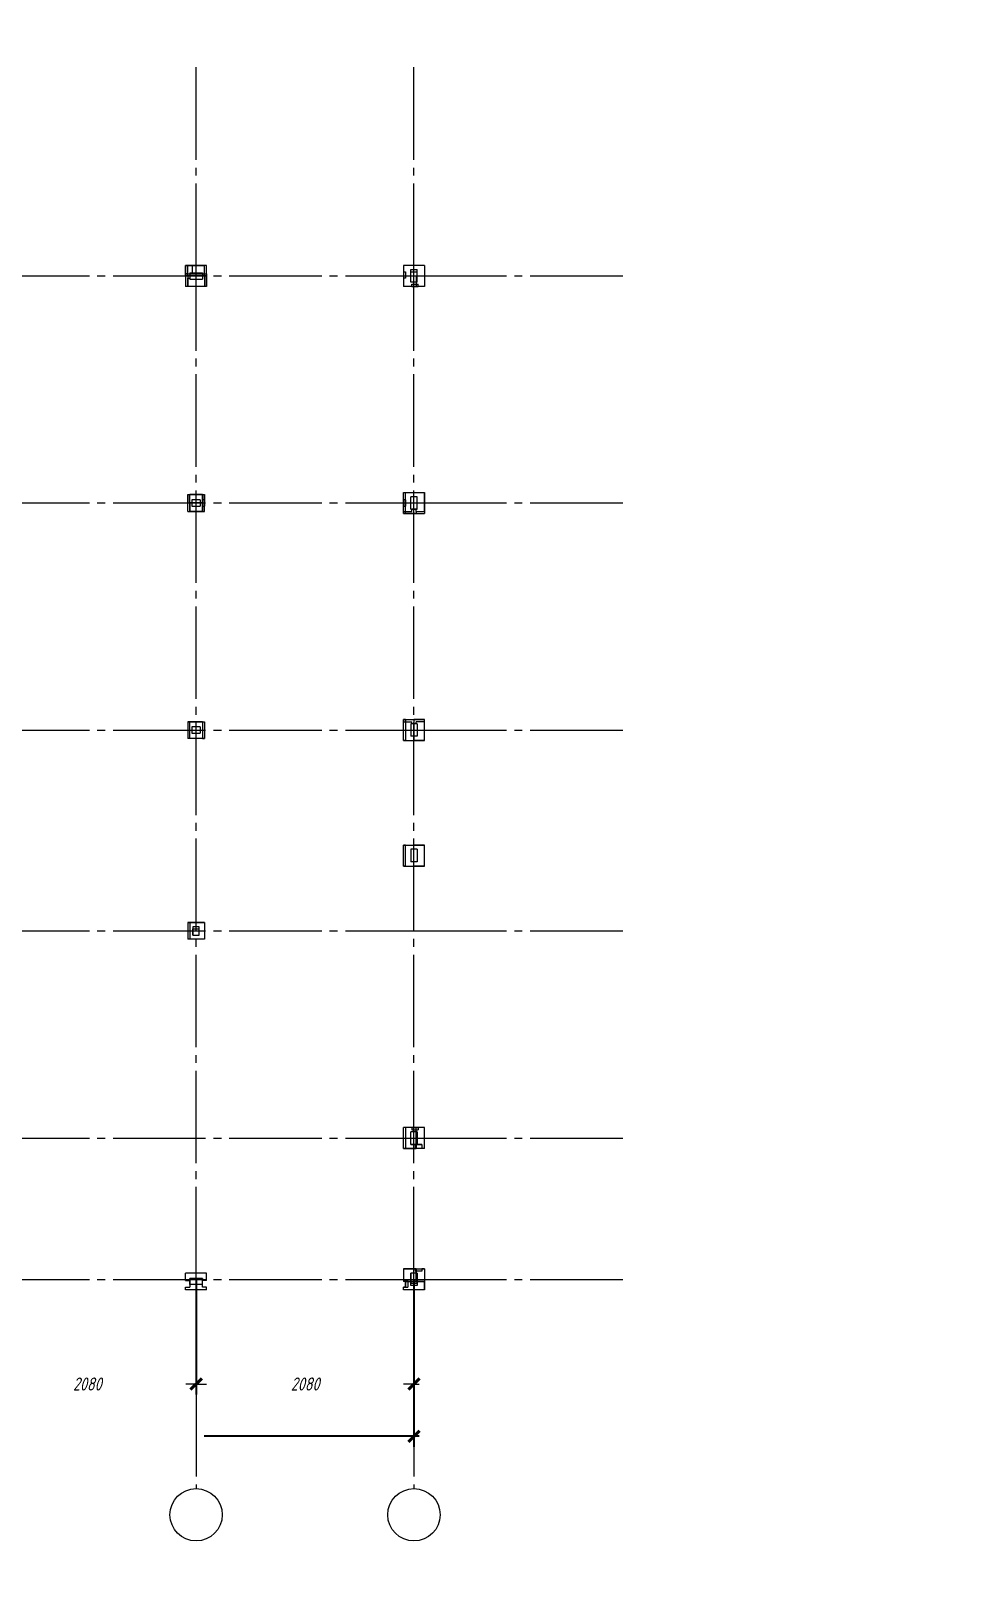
# Model space of a CAD drawing. Header units: millimetres. Extents: x 0 to 10500, y 0 to 297.
# Drawn here: x 1453.4 to 1633.8, y 0 to 297 of the extents above; entities that cross this region are included whole.
import ezdxf

# ---------------------------------------------------------------- set-up
doc = ezdxf.new("R2010")
doc.units = ezdxf.units.MM
for name, pattern in [('K5LT_AXLED', [22.1875, 17.6875, -1.5, 1.5, -1.5]), ('K5LT_BASIC', [0]), ('K5LT_THIN', [0])]:
    doc.linetypes.add(name, pattern=pattern)
doc.layers.add('Системный слой', color=7, linetype='Continuous')
doc.styles.add('KDIMTEXTSTYLE', font='GOST_AU.SHX', dxfattribs={"width": 0.96, "oblique": 15, "height": 5})
doc.styles.add('KTEXTSTYLE', font='GOST_AU.SHX', dxfattribs={"width": 0.96, "height": 5})
doc.dimstyles.new('KDIMSTYLE (0.02)', dxfattribs={"dimtxt": 5, "dimasz": 1, "dimexe": 2, "dimexo": 0, "dimgap": 1, "dimtad": 1, "dimlfac": 50, "dimtxsty": 'KDIMTEXTSTYLE', "dimsah": 1, "dimcen": 0, "dimdle": 1, "dimadec": 0, "dimazin": 0, "dimtfac": 0.667, "dimtmove": 0, "dimatfit": 3, "dimfxl": 0, "dimtvp": 1, "dimtolj": 1, "dimtzin": 0, "dimarcsym": 0})

# ---------------------------------------------------------------- blocks, each defined once
blk = doc.blocks.new('U210')
at = {"layer": 'Системный слой', "color": 30, "linetype": 'K5LT_AXLED', "lineweight": 18}
for p, q in [((1315.91, 58.4), (1295.91, 58.4)), ((1335.91, 58.4), (1315.91, 58.4)), ((1335.91, 58.4), (1526.51, 58.4)), ((1526.51, 58.4), (1566.51, 58.4))]:
    blk.add_line(p, q, dxfattribs=at)
at = {"layer": 'Системный слой', "color": 7, "linetype": 'K5LT_THIN', "lineweight": 18}
blk.add_arc((1290.91, 58.4), 5, 0, 360, dxfattribs=at)
blk = doc.blocks.new('U211')
at = {"layer": 'Системный слой', "color": 30, "linetype": 'K5LT_AXLED', "lineweight": 18}
for p, q in [((1315.91, 85.4), (1295.91, 85.4)), ((1335.91, 85.4), (1315.91, 85.4)), ((1335.91, 85.4), (1526.51, 85.4)), ((1526.51, 85.4), (1566.51, 85.4))]:
    blk.add_line(p, q, dxfattribs=at)
at = {"layer": 'Системный слой', "color": 7, "linetype": 'K5LT_THIN', "lineweight": 18}
blk.add_arc((1290.91, 85.4), 5, 0, 360, dxfattribs=at)
blk = doc.blocks.new('U212')
at = {"layer": 'Системный слой', "color": 30, "linetype": 'K5LT_AXLED', "lineweight": 18}
for p, q in [((1315.91, 125), (1295.91, 125)), ((1335.91, 125), (1315.91, 125)), ((1335.91, 125), (1526.51, 125)), ((1526.51, 125), (1566.51, 125))]:
    blk.add_line(p, q, dxfattribs=at)
at = {"layer": 'Системный слой', "color": 7, "linetype": 'K5LT_THIN', "lineweight": 18}
blk.add_arc((1290.91, 125), 5, 0, 360, dxfattribs=at)
blk = doc.blocks.new('U213')
at = {"layer": 'Системный слой', "color": 30, "linetype": 'K5LT_AXLED', "lineweight": 18}
for p, q in [((1315.91, 163.4), (1295.91, 163.4)), ((1335.91, 163.4), (1315.91, 163.4)), ((1335.91, 163.4), (1526.51, 163.4)), ((1526.51, 163.4), (1566.51, 163.4))]:
    blk.add_line(p, q, dxfattribs=at)
at = {"layer": 'Системный слой', "color": 7, "linetype": 'K5LT_THIN', "lineweight": 18}
blk.add_arc((1290.91, 163.4), 5, 0, 360, dxfattribs=at)
blk = doc.blocks.new('U214')
at = {"layer": 'Системный слой', "color": 30, "linetype": 'K5LT_AXLED', "lineweight": 18}
for p, q in [((1315.91, 206.8), (1295.91, 206.8)), ((1335.91, 206.8), (1315.91, 206.8)), ((1335.91, 206.8), (1526.51, 206.8)), ((1526.51, 206.8), (1566.51, 206.8))]:
    blk.add_line(p, q, dxfattribs=at)
at = {"layer": 'Системный слой', "color": 7, "linetype": 'K5LT_THIN', "lineweight": 18}
blk.add_arc((1290.91, 206.8), 5, 0, 360, dxfattribs=at)
blk = doc.blocks.new('U215')
at = {"layer": 'Системный слой', "color": 30, "linetype": 'K5LT_AXLED', "lineweight": 18}
for p, q in [((1315.91, 250.2), (1295.91, 250.2)), ((1335.91, 250.2), (1315.91, 250.2)), ((1335.91, 250.2), (1526.51, 250.2)), ((1526.51, 250.2), (1566.51, 250.2))]:
    blk.add_line(p, q, dxfattribs=at)
at = {"layer": 'Системный слой', "color": 7, "linetype": 'K5LT_THIN', "lineweight": 18}
blk.add_arc((1290.91, 250.2), 5, 0, 360, dxfattribs=at)
blk = doc.blocks.new('U220')
at = {"layer": 'Системный слой', "color": 30, "linetype": 'K5LT_AXLED', "lineweight": 18}
for p, q in [((1484.91, 250.2), (1484.91, 290.2)), ((1484.91, 58.4), (1484.91, 250.2)), ((1484.91, 58.4), (1484.91, 38.4)), ((1484.91, 38.4), (1484.91, 18.4))]:
    blk.add_line(p, q, dxfattribs=at)
at = {"layer": 'Системный слой', "color": 7, "linetype": 'K5LT_THIN', "lineweight": 18}
blk.add_arc((1484.91, 13.4), 5, 0, 360, dxfattribs=at)
blk = doc.blocks.new('U221')
at = {"layer": 'Системный слой', "color": 30, "linetype": 'K5LT_AXLED', "lineweight": 18}
for p, q in [((1526.51, 250.2), (1526.51, 290.2)), ((1526.51, 58.4), (1526.51, 250.2)), ((1526.51, 58.4), (1526.51, 38.4)), ((1526.51, 38.4), (1526.51, 18.4))]:
    blk.add_line(p, q, dxfattribs=at)
at = {"layer": 'Системный слой', "color": 7, "linetype": 'K5LT_THIN', "lineweight": 18}
blk.add_arc((1526.51, 13.4), 5, 0, 360, dxfattribs=at)
blk = doc.blocks.new('U209')
at = {"layer": 'Системный слой'}
for name in ['U220', 'U221', 'U215', 'U214', 'U213', 'U212', 'U211', 'U210']:
    blk.add_blockref(name, (0, 0), dxfattribs=at)
blk = doc.blocks.new('U279')
at = {"layer": 'Системный слой', "color": 7, "linetype": 'K5LT_THIN', "lineweight": 18}
for p, q in [((1482.91, 250.6), (1482.91, 252.2)), ((1482.91, 250.2), (1482.91, 252.2)), ((1486.91, 252.2), (1482.91, 252.2)), ((1483.31, 252.2), (1482.91, 252.2)), ((1482.91, 252.2), (1482.91, 248.2)), ((1482.91, 252.2), (1484.23, 252.2)), ((1483.31, 250.6), (1482.91, 250.6)), ((1482.91, 250.6), (1482.91, 250.2)), ((1482.91, 250.6), (1482.91, 248.2)), ((1482.91, 250.6), (1484.23, 250.6)), ((1482.91, 250.6), (1486.91, 250.6)), ((1483.31, 250.2), (1482.91, 250.2)), ((1482.91, 250.2), (1482.91, 248.2)), ((1482.91, 250.2), (1486.91, 250.2)), ((1483.31, 250.6), (1483.31, 252.2)), ((1483.31, 250.2), (1483.31, 252.2)), ((1486.91, 252.2), (1483.31, 252.2)), ((1483.31, 252.2), (1486.51, 252.2)), ((1483.31, 250.6), (1483.71, 250.6)), ((1486.51, 250.2), (1483.31, 250.2)), ((1483.31, 250.2), (1483.31, 248.2)), ((1483.31, 248.2), (1483.31, 249.8)), ((1483.31, 249.8), (1483.71, 249.8)), ((1483.71, 250.8), (1486.11, 250.8)), ((1483.71, 250.8), (1483.71, 249.6)), ((1483.71, 250.6), (1483.71, 249.8)), ((1483.71, 249.6), (1486.11, 249.6)), ((1484.23, 250.6), (1484.23, 252.2)), ((1486.11, 250.8), (1486.11, 249.6)), ((1486.51, 250.2), (1486.51, 252.2)), ((1486.91, 250.2), (1486.51, 250.2)), ((1486.51, 250.2), (1486.51, 248.2)), ((1486.91, 250.6), (1486.91, 252.2)), ((1486.91, 250.2), (1486.91, 252.2)), ((1486.91, 248.2), (1486.91, 252.2)), ((1486.91, 250.6), (1486.91, 248.2)), ((1486.91, 250.2), (1486.91, 248.2)), ((1528.51, 252.2), (1524.51, 252.2)), ((1524.51, 252.2), (1524.51, 250.2)), ((1524.51, 252.2), (1524.51, 248.2)), ((1524.51, 251), (1524.91, 251)), ((1524.51, 251), (1524.51, 249.8)), ((1524.51, 250.2), (1526.91, 250.2)), ((1524.91, 249.8), (1524.51, 249.8)), ((1524.91, 251), (1524.91, 249.8)), ((1525.91, 249), (1525.91, 251.4)), ((1525.91, 251.4), (1527.11, 251.4)), ((1525.91, 249), (1525.91, 251)), ((1525.91, 251), (1527.11, 251)), ((1526.91, 250.2), (1526.91, 248.2)), ((1527.11, 249), (1527.11, 251.4)), ((1527.11, 249), (1527.11, 251)), ((1528.51, 252.2), (1528.51, 248.2)), ((1486.91, 248.2), (1482.91, 248.2)), ((1483.31, 248.2), (1482.91, 248.2)), ((1486.91, 248.2), (1486.51, 248.2)), ((1528.51, 248.2), (1524.51, 248.2)), ((1527.11, 249), (1525.91, 249)), ((1526.11, 248.2), (1526.11, 248.6)), ((1526.11, 248.6), (1527.31, 248.6)), ((1526.11, 248.2), (1527.31, 248.2)), ((1528.51, 248.2), (1526.91, 248.2)), ((1527.31, 248.2), (1527.31, 248.6)), ((1483.31, 208.4), (1483.31, 206.8)), ((1483.31, 208.4), (1483.71, 208.4)), ((1483.31, 205.2), (1483.31, 208.4)), ((1483.31, 208.4), (1486.51, 208.4)), ((1486.11, 208.4), (1483.71, 208.4)), ((1483.71, 206.8), (1483.71, 208.4)), ((1483.71, 205.2), (1483.71, 208.4)), ((1486.11, 206.8), (1486.11, 208.4)), ((1486.11, 208.4), (1486.51, 208.4)), ((1486.11, 208.4), (1486.11, 205.2)), ((1486.51, 208.4), (1486.51, 206.8)), ((1486.51, 205.2), (1486.51, 208.4)), ((1524.51, 204.8), (1524.51, 208.8)), ((1524.51, 208.8), (1524.91, 208.8)), ((1524.51, 208.8), (1528.51, 208.8)), ((1524.91, 204.8), (1524.91, 208.8)), ((1525.91, 205.6), (1525.91, 208)), ((1527.11, 208), (1525.91, 208)), ((1526.51, 204.8), (1526.51, 208.8)), ((1526.51, 208.8), (1528.51, 208.8)), ((1527.11, 205.6), (1527.11, 208)), ((1528.51, 208.8), (1528.51, 204.8)), ((1528.51, 205.2), (1528.51, 208.8)), ((1483.31, 206.8), (1483.71, 206.8)), ((1483.31, 205.2), (1483.31, 206.8)), ((1483.31, 206.8), (1486.51, 206.8)), ((1483.31, 205.2), (1486.51, 205.2)), ((1486.11, 206.8), (1483.71, 206.8)), ((1483.71, 206.8), (1483.71, 205.2)), ((1486.11, 205.2), (1483.71, 205.2)), ((1485.71, 207.4), (1484.11, 207.4)), ((1484.11, 207.4), (1484.11, 206.2)), ((1484.11, 206.2), (1485.71, 206.2)), ((1485.71, 207.4), (1485.71, 206.2)), ((1486.51, 207.4), (1486.11, 207.4)), ((1486.11, 207.4), (1486.11, 206.2)), ((1486.11, 205.2), (1486.11, 206.8)), ((1486.11, 206.8), (1486.51, 206.8)), ((1486.11, 206.2), (1486.51, 206.2)), ((1486.51, 207.4), (1486.51, 206.2)), ((1486.51, 205.2), (1486.51, 206.8)), ((1524.91, 207.4), (1524.51, 207.4)), ((1524.51, 207.4), (1524.51, 206.2)), ((1524.51, 206.2), (1524.91, 206.2)), ((1524.51, 204.8), (1524.51, 205.2)), ((1524.51, 205.2), (1526.11, 205.2)), ((1524.91, 207.4), (1524.91, 206.2)), ((1525.91, 205.6), (1527.11, 205.6)), ((1526.91, 205.6), (1526.11, 205.6)), ((1526.11, 205.2), (1526.11, 205.6)), ((1526.91, 205.2), (1526.91, 205.6)), ((1526.91, 205.2), (1526.91, 204.8)), ((1526.91, 205.2), (1528.51, 205.2)), ((1528.51, 205.2), (1528.51, 204.8)), ((1526.91, 204.8), (1524.51, 204.8)), ((1524.51, 204.8), (1528.51, 204.8)), ((1524.51, 204.8), (1524.91, 204.8)), ((1526.91, 204.8), (1526.51, 204.8)), ((1526.51, 204.8), (1528.51, 204.8)), ((1483.71, 165), (1483.31, 165)), ((1483.31, 165), (1483.31, 161.8)), ((1483.31, 165), (1486.51, 165)), ((1483.71, 161.8), (1483.71, 165)), ((1486.11, 165), (1483.71, 165)), ((1485.71, 164), (1484.11, 164)), ((1484.11, 164), (1484.11, 162.8)), ((1485.71, 164), (1485.71, 162.8)), ((1486.11, 165), (1486.11, 161.8)), ((1486.11, 165), (1486.51, 165)), ((1486.51, 165), (1486.51, 161.8)), ((1524.51, 161.4), (1524.51, 165.4)), ((1524.51, 165.4), (1528.51, 165.4)), ((1524.91, 165.4), (1524.51, 165.4)), ((1524.51, 165.4), (1524.51, 165)), ((1524.51, 165), (1526.11, 165)), ((1524.91, 165.4), (1524.91, 161.4)), ((1527.11, 164.6), (1525.91, 164.6)), ((1525.91, 164.6), (1525.91, 162.2)), ((1526.11, 164.6), (1526.11, 165)), ((1526.91, 164.6), (1526.11, 164.6)), ((1528.51, 165.4), (1526.51, 165.4)), ((1526.51, 165.4), (1526.51, 161.4)), ((1528.51, 165), (1526.91, 165)), ((1526.91, 164.6), (1526.91, 165)), ((1527.11, 164.6), (1527.11, 162.2)), ((1528.51, 161.4), (1528.51, 165.4)), ((1528.51, 165), (1528.51, 165.4)), ((1483.71, 161.8), (1483.31, 161.8)), ((1486.51, 161.8), (1483.31, 161.8)), ((1486.11, 161.8), (1483.71, 161.8)), ((1484.11, 162.8), (1485.71, 162.8)), ((1486.11, 161.8), (1486.51, 161.8)), ((1524.51, 161.4), (1528.51, 161.4)), ((1524.91, 161.4), (1524.51, 161.4)), ((1527.11, 162.2), (1525.91, 162.2)), ((1528.51, 161.4), (1526.51, 161.4)), ((1524.51, 137.4), (1524.51, 141.4)), ((1524.51, 141.4), (1528.51, 141.4)), ((1524.91, 141.4), (1524.51, 141.4)), ((1524.91, 137.4), (1524.91, 141.4)), ((1527.11, 140.6), (1525.91, 140.6)), ((1525.91, 140.6), (1525.91, 138.2)), ((1528.51, 141.4), (1526.51, 141.4)), ((1526.51, 137.4), (1526.51, 141.4)), ((1527.11, 140.6), (1527.11, 138.2)), ((1528.51, 137.4), (1528.51, 141.4)), ((1524.51, 137.4), (1528.51, 137.4)), ((1524.91, 137.4), (1524.51, 137.4)), ((1527.11, 138.2), (1525.91, 138.2)), ((1528.51, 137.4), (1526.51, 137.4)), ((1483.31, 126.6), (1486.51, 126.6)), ((1483.31, 126.6), (1483.31, 123.4)), ((1483.71, 126.6), (1483.31, 126.6)), ((1486.51, 126.6), (1483.71, 126.6)), ((1483.71, 126.6), (1483.71, 123.4)), ((1485.51, 125.8), (1484.31, 125.8)), ((1484.31, 125.8), (1484.31, 124.2)), ((1484.31, 124.2), (1484.31, 125.4)), ((1484.31, 125.4), (1485.51, 125.4)), ((1485.51, 124.2), (1485.51, 125.8)), ((1485.51, 124.2), (1485.51, 125.4)), ((1486.51, 126.6), (1486.51, 123.4)), ((1486.51, 123.4), (1483.31, 123.4)), ((1483.71, 123.4), (1483.31, 123.4)), ((1486.51, 123.4), (1483.71, 123.4)), ((1484.31, 124.2), (1485.51, 124.2)), ((1528.51, 87.4), (1524.51, 87.4)), ((1524.91, 87.4), (1524.51, 87.4)), ((1524.51, 83.4), (1524.51, 87.4)), ((1524.91, 87.4), (1524.91, 83.4)), ((1527.11, 86.6), (1525.91, 86.6)), ((1525.91, 84.2), (1525.91, 86.6)), ((1526.11, 87.4), (1526.11, 87)), ((1526.11, 87.4), (1527.31, 87.4)), ((1526.11, 87), (1527.31, 87)), ((1526.91, 84.2), (1526.91, 87.4)), ((1528.51, 87.4), (1526.91, 87.4)), ((1526.91, 83.4), (1526.91, 87.4)), ((1527.11, 86.6), (1527.11, 84.2)), ((1527.31, 87.4), (1527.31, 87)), ((1528.51, 83.4), (1528.51, 87.4)), ((1528.51, 83.4), (1524.51, 83.4)), ((1524.91, 83.4), (1524.51, 83.4)), ((1524.51, 83.4), (1526.75, 83.4)), ((1527.11, 84.2), (1525.91, 84.2)), ((1525.91, 84.2), (1526.75, 84.2)), ((1526.75, 84.2), (1526.75, 83.4)), ((1526.91, 84.2), (1526.75, 84.2)), ((1526.75, 83.4), (1526.91, 83.4)), ((1527.99, 84.2), (1526.91, 84.2)), ((1526.91, 84.2), (1526.91, 83.4)), ((1528.51, 83.4), (1526.91, 83.4)), ((1527.11, 84.2), (1527.99, 84.2)), ((1527.99, 84.2), (1527.99, 83.4)), ((1528.51, 83.4), (1527.99, 83.4)), ((1486.91, 59.6), (1482.91, 59.6)), ((1482.91, 58.16), (1482.91, 59.6)), ((1486.91, 58.16), (1486.91, 59.6)), ((1526.75, 60.4), (1524.51, 60.4)), ((1524.51, 60.4), (1524.51, 58.16)), ((1524.51, 60.4), (1528.51, 60.4)), ((1527.11, 59.6), (1525.91, 59.6)), ((1525.91, 57.2), (1525.91, 59.6)), ((1525.91, 59.6), (1525.91, 57.6)), ((1526.91, 60.4), (1526.75, 60.4)), ((1526.75, 60.4), (1526.75, 60)), ((1526.91, 60), (1526.75, 60)), ((1527.99, 60), (1526.75, 60)), ((1526.91, 60.4), (1526.91, 58)), ((1526.91, 60.4), (1528.51, 60.4)), ((1526.91, 60.4), (1526.91, 60)), ((1526.91, 58), (1526.91, 60)), ((1527.99, 60), (1526.91, 60)), ((1527.11, 59.6), (1527.11, 57.2)), ((1527.11, 57.6), (1527.11, 59.6)), ((1528.51, 60.4), (1527.99, 60.4)), ((1527.99, 60.4), (1527.99, 60)), ((1528.51, 60.4), (1528.51, 56.4)), ((1482.91, 58.16), (1483.71, 58.16)), ((1482.91, 56.4), (1482.91, 56.92)), ((1482.91, 56.92), (1483.71, 56.92)), ((1486.11, 58.6), (1483.71, 58.6)), ((1483.71, 58.6), (1483.71, 58.16)), ((1483.71, 57.4), (1483.71, 58.6)), ((1483.71, 58.16), (1483.71, 56.92)), ((1486.11, 57.4), (1483.71, 57.4)), ((1483.71, 57.4), (1483.71, 56.92)), ((1486.11, 57.4), (1486.11, 58.6)), ((1486.11, 58.6), (1486.11, 58.16)), ((1486.91, 58.16), (1486.11, 58.16)), ((1486.11, 56.92), (1486.11, 58.16)), ((1486.11, 56.92), (1486.11, 57.4)), ((1486.91, 56.92), (1486.11, 56.92)), ((1486.91, 56.4), (1486.91, 56.92)), ((1524.91, 58.16), (1524.51, 58.16)), ((1524.51, 58.16), (1524.51, 58)), ((1524.51, 58.16), (1525.31, 58.16)), ((1524.91, 58), (1524.51, 58)), ((1525.31, 58), (1524.51, 58)), ((1524.91, 56.92), (1524.51, 56.92)), ((1524.51, 56.4), (1524.51, 56.92)), ((1524.51, 56.92), (1525.31, 56.92)), ((1524.91, 58.16), (1524.91, 56.92)), ((1524.91, 58.16), (1524.91, 58)), ((1524.91, 56.92), (1524.91, 58)), ((1524.91, 58), (1528.51, 58)), ((1524.91, 58), (1526.91, 58)), ((1525.31, 58), (1525.31, 58.16)), ((1528.51, 58), (1525.31, 58)), ((1526.91, 58), (1525.31, 58)), ((1525.31, 58), (1525.31, 56.92)), ((1527.11, 57.6), (1525.91, 57.6)), ((1527.11, 57.2), (1525.91, 57.2)), ((1528.51, 56.4), (1528.51, 58)), ((1486.91, 56.4), (1482.91, 56.4)), ((1528.51, 56.4), (1524.51, 56.4))]:
    blk.add_line(p, q, dxfattribs=at)
blk = doc.blocks.new('KDIMARROW_03')
at = {"layer": 'Системный слой', "color": 0, "linetype": 'K5LT_BASIC', "lineweight": 40}
blk.add_line((-1.06, -1.06), (1.06, 1.06), dxfattribs=at)
at = {"layer": 'Системный слой', "color": 0, "linetype": 'K5LT_THIN', "lineweight": 18}
for q in [(-1, 0), (2, 0)]:
    blk.add_line((0, 0), q, dxfattribs=at)

msp = doc.modelspace()

# ---------------------------------------------------------------- block references
at = {"layer": 'Системный слой'}
for name in ['U209', 'U279']:
    msp.add_blockref(name, (0, 0), dxfattribs=at)

# ---------------------------------------------------------------- dimensions: what is measured, and where the dimension line sits
at = {"layer": 'Системный слой', "color": 7}
for base, p1, p2, location in [((1335.91417, 28.40197), (1526.51417, 58.40197), (1335.91417, 58.40197), (1431.21417, 28.40197)), ((1443.31417, 38.40197), (1484.91417, 58.40197), (1443.31417, 58.40197), (1464.11417, 38.40197)), ((1484.91417, 38.40197), (1526.51417, 58.40197), (1484.91417, 58.40197), (1505.71417, 38.40197))]:
    msp.add_linear_dim(base=base, p1=p1, p2=p2, location=location, dimstyle='KDIMSTYLE (0.02)', override={"dimexo": 0, "dimpost": '\\H2.5;\\W0.965;\\Q15;<>', "dimblk1": 'KDIMARROW_03', "dimblk2": 'KDIMARROW_03', "dimse1": 0, "dimse2": 0, "dimclrt": 7, "dimtolj": 1}, dxfattribs=at).render()

doc.saveas('drawing.dxf')
